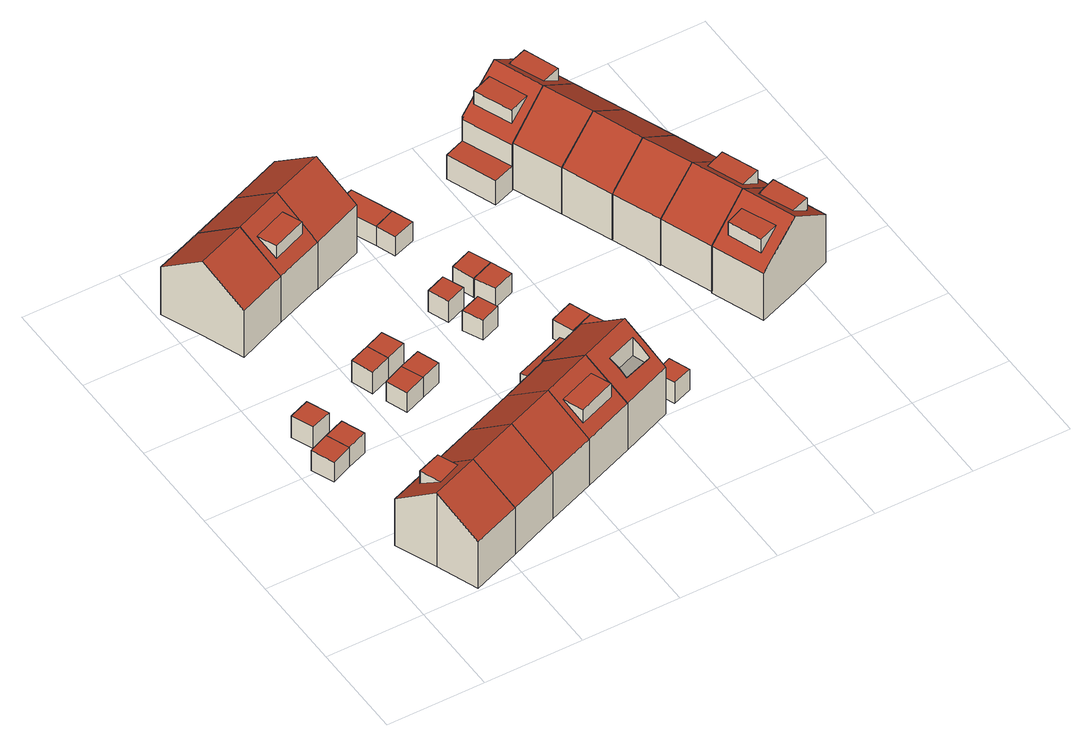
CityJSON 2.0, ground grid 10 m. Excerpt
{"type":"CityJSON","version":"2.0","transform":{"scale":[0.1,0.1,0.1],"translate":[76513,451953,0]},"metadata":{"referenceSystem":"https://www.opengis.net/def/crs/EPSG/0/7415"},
"CityObjects":{
"building1":{"type":"Building","attributes":{"Volume":348.87,"Dakoppervlakte":52.11,"Muuroppervlakte":189.22,"Vloeroppervlakte":47.69,"hoogte_Z_max_in_m_NAP":9.7,"GEB_DOEL":"woonfunctie","dateOfConstruction":"1986-01-01","measuredHeight":8.85},"children":["building1-1"],"geometry":[{"type":"Solid","lod":"2","boundaries":[[[[0,1,2,3,4,5]],[[6,7,8,9]],[[6,10,11,7],[12,13,14,15]],[[0,11,10,1]],[[5,7,11,0]],[[9,8,4,3]],[[5,4,8,7]],[[6,9,3,2,1,10]],[[16,12,15,17]],[[17,15,14]],[[16,17,14,13]],[[16,13,12]]]],"semantics":{"surfaces":[{"type":"GroundSurface"},{"type":"RoofSurface"},{"type":"WallSurface"}],"values":[[0,1,1,2,2,2,2,2,1,2,2,2]]}}]},
"building1-1":{"type":"BuildingInstallation","attributes":{"relationToConstruction":"outside"},"parents":["building1"],"geometry":[{"type":"MultiSurface","lod":"2","boundaries":[[[16,12,15,17]],[[17,15,14]],[[16,17,14,13]],[[16,13,12]]],"semantics":{"surfaces":[{"type":"RoofSurface"},{"type":"WallSurface"}],"values":[0,1,1,1]}}]},
"building2":{"type":"Building","attributes":{"Volume":13.22,"Dakoppervlakte":5.57,"Muuroppervlakte":22.42,"Vloeroppervlakte":5.57,"hoogte_Z_max_in_m_NAP":3.15,"GEB_DOEL":"onbekend","dateOfConstruction":"1986-01-01","measuredHeight":2.37},"geometry":[{"type":"Solid","lod":"2","boundaries":[[[[18,19,20,21]],[[22,23,24,25]],[[20,19,25,24]],[[19,18,22,25]],[[21,23,22,18]],[[21,20,24,23]]]],"semantics":{"surfaces":[{"type":"GroundSurface"},{"type":"RoofSurface"},{"type":"WallSurface"}],"values":[[0,1,2,2,2,2]]}}]},
"building3":{"type":"Building","attributes":{"Volume":14.07,"Dakoppervlakte":5.49,"Muuroppervlakte":24.04,"Vloeroppervlakte":5.49,"hoogte_Z_max_in_m_NAP":3.4,"GEB_DOEL":"onbekend","dateOfConstruction":"1986-01-01","measuredHeight":2.56},"geometry":[{"type":"Solid","lod":"2","boundaries":[[[[26,27,28,29]],[[30,31,32,33]],[[26,29,31,30]],[[28,32,31,29]],[[27,33,32,28]],[[27,26,30,33]]]],"semantics":{"surfaces":[{"type":"GroundSurface"},{"type":"RoofSurface"},{"type":"WallSurface"}],"values":[[0,1,2,2,2,2]]}}]},
"building4":{"type":"Building","attributes":{"Volume":13.31,"Dakoppervlakte":5.57,"Muuroppervlakte":22.57,"Vloeroppervlakte":5.57,"hoogte_Z_max_in_m_NAP":3.15,"GEB_DOEL":"onbekend","dateOfConstruction":"1986-01-01","measuredHeight":2.39},"geometry":[{"type":"Solid","lod":"2","boundaries":[[[[34,35,18,21]],[[36,23,22,37]],[[21,23,36,34]],[[21,18,22,23]],[[35,37,22,18]],[[37,35,34,36]]]],"semantics":{"surfaces":[{"type":"GroundSurface"},{"type":"RoofSurface"},{"type":"WallSurface"}],"values":[[0,1,2,2,2,2]]}}]},
"building5":{"type":"Building","attributes":{"Volume":358.69,"Dakoppervlakte":61.14,"Muuroppervlakte":192.1,"Vloeroppervlakte":49.49,"hoogte_Z_max_in_m_NAP":9.7,"GEB_DOEL":"woonfunctie","dateOfConstruction":"1986-01-01","measuredHeight":8.88},"geometry":[{"type":"Solid","lod":"2","boundaries":[[[[38,3,2,1,39,40]],[[9,41,42,6]],[[42,43,10,6]],[[1,10,43,39]],[[41,9,3,38]],[[41,38,40,42]],[[10,1,2,3,9,6]],[[40,39,43,42]]]],"semantics":{"surfaces":[{"type":"GroundSurface"},{"type":"RoofSurface"},{"type":"WallSurface"}],"values":[[0,1,1,2,2,2,2,2]]}}]},
"building6":{"type":"Building","attributes":{"Volume":348.26,"Dakoppervlakte":59.46,"Muuroppervlakte":190.5,"Vloeroppervlakte":47.93,"hoogte_Z_max_in_m_NAP":9.96,"GEB_DOEL":"woonfunctie","dateOfConstruction":"1986-01-01","measuredHeight":8.91},"geometry":[{"type":"Solid","lod":"2","boundaries":[[[[44,45,46,47,48,49]],[[50,51,52,53]],[[52,54,55,53]],[[45,55,54,46]],[[51,50,49,48]],[[51,48,47,52]],[[55,45,44,49,50,53]],[[47,46,54,52]]]],"semantics":{"surfaces":[{"type":"GroundSurface"},{"type":"RoofSurface"},{"type":"WallSurface"}],"values":[[0,1,1,2,2,2,2,2]]}}]},
"building7":{"type":"Building","attributes":{"Volume":345.67,"Dakoppervlakte":59.01,"Muuroppervlakte":189.61,"Vloeroppervlakte":47.77,"hoogte_Z_max_in_m_NAP":9.7,"GEB_DOEL":"woonfunctie","dateOfConstruction":"1986-01-01","measuredHeight":8.86},"geometry":[{"type":"Solid","lod":"2","boundaries":[[[[56,57,58,38,40,39]],[[59,60,42,41]],[[42,60,61,43]],[[59,41,38,58]],[[56,39,43,61]],[[43,39,40,42]],[[60,59,58,57,56,61]],[[40,38,41,42]]]],"semantics":{"surfaces":[{"type":"GroundSurface"},{"type":"RoofSurface"},{"type":"WallSurface"}],"values":[[0,1,1,2,2,2,2,2]]}}]},
"building8":{"type":"Building","attributes":{"Volume":13.66,"Dakoppervlakte":5.29,"Muuroppervlakte":23.77,"Vloeroppervlakte":5.29,"hoogte_Z_max_in_m_NAP":3.4,"GEB_DOEL":"onbekend","dateOfConstruction":"1986-01-01","measuredHeight":2.58},"geometry":[{"type":"Solid","lod":"2","boundaries":[[[[62,63,64,65]],[[66,67,68,69]],[[66,62,65,67]],[[65,64,68,67]],[[63,69,68,64]],[[63,62,66,69]]]],"semantics":{"surfaces":[{"type":"GroundSurface"},{"type":"RoofSurface"},{"type":"WallSurface"}],"values":[[0,1,2,2,2,2]]}}]},
"building9":{"type":"Building","attributes":{"Volume":12.94,"Dakoppervlakte":5.44,"Muuroppervlakte":22.21,"Vloeroppervlakte":5.44,"hoogte_Z_max_in_m_NAP":3.15,"GEB_DOEL":"onbekend","dateOfConstruction":"1986-01-01","measuredHeight":2.38},"geometry":[{"type":"Solid","lod":"2","boundaries":[[[[70,71,72,73]],[[74,75,76,77]],[[73,75,74,70]],[[73,72,76,75]],[[71,77,76,72]],[[71,70,74,77]]]],"semantics":{"surfaces":[{"type":"GroundSurface"},{"type":"RoofSurface"},{"type":"WallSurface"}],"values":[[0,1,2,2,2,2]]}}]},
"building10":{"type":"Building","attributes":{"Volume":13.96,"Dakoppervlakte":5.29,"Muuroppervlakte":24.27,"Vloeroppervlakte":5.29,"hoogte_Z_max_in_m_NAP":3.4,"GEB_DOEL":"onbekend","dateOfConstruction":"1986-01-01","measuredHeight":2.64},"geometry":[{"type":"Solid","lod":"2","boundaries":[[[[78,79,62,65]],[[66,80,81,67]],[[78,65,67,81]],[[65,62,66,67]],[[79,80,66,62]],[[79,78,81,80]]]],"semantics":{"surfaces":[{"type":"GroundSurface"},{"type":"RoofSurface"},{"type":"WallSurface"}],"values":[[0,1,2,2,2,2]]}}]},
"building11":{"type":"Building","attributes":{"Volume":363.24,"Dakoppervlakte":50.75,"Muuroppervlakte":193.11,"Vloeroppervlakte":48.8,"hoogte_Z_max_in_m_NAP":9.96,"GEB_DOEL":"woonfunctie","dateOfConstruction":"1986-01-01","measuredHeight":8.97},"children":["building11-1"],"geometry":[{"type":"Solid","lod":"2","boundaries":[[[[46,82,83,84,48,47]],[[52,85,86,54]],[[52,51,87,85],[88,89,90,91]],[[82,46,54,86]],[[54,46,47,52]],[[87,51,48,84]],[[48,51,52,47]],[[85,87,84,83,82,86]],[[88,91,92,93]],[[93,92,90,89]],[[89,88,93]],[[92,91,90]]]],"semantics":{"surfaces":[{"type":"GroundSurface"},{"type":"RoofSurface"},{"type":"WallSurface"}],"values":[[0,1,1,2,2,2,2,2,1,2,2,2]]}}]},
"building11-1":{"type":"BuildingInstallation","attributes":{"relationToConstruction":"outside"},"parents":["building11"],"geometry":[{"type":"MultiSurface","lod":"2","boundaries":[[[88,91,92,93]],[[93,92,90,89]],[[89,88,93]],[[92,91,90]]],"semantics":{"surfaces":[{"type":"RoofSurface"},{"type":"WallSurface"}],"values":[0,1,1,1]}}]},
"building12":{"type":"Building","attributes":{"Volume":12.85,"Dakoppervlakte":5.44,"Muuroppervlakte":22.05,"Vloeroppervlakte":5.44,"hoogte_Z_max_in_m_NAP":3.15,"GEB_DOEL":"onbekend","dateOfConstruction":"1986-01-01","measuredHeight":2.36},"geometry":[{"type":"Solid","lod":"2","boundaries":[[[[71,70,94,95]],[[77,96,97,74]],[[70,74,97,94]],[[70,71,77,74]],[[95,96,77,71]],[[94,97,96,95]]]],"semantics":{"surfaces":[{"type":"GroundSurface"},{"type":"RoofSurface"},{"type":"WallSurface"}],"values":[[0,1,2,2,2,2]]}}]},
"building13":{"type":"Building","attributes":{"Volume":362.79,"Dakoppervlakte":49.41,"Muuroppervlakte":192.2,"Vloeroppervlakte":48.88,"hoogte_Z_max_in_m_NAP":9.7,"GEB_DOEL":"woonfunctie","dateOfConstruction":"1986-01-01","measuredHeight":8.91},"children":["building13-1"],"geometry":[{"type":"Solid","lod":"2","boundaries":[[[[58,57,56,98,99,100]],[[60,59,101,102],[103,104,105,106]],[[60,102,107,61]],[[56,61,107,98]],[[61,56,57,60]],[[101,59,58,100]],[[57,58,59,60]],[[102,101,100,99,98,107]],[[108,103,106,109]],[[108,109,105,104]],[[104,103,108]],[[109,106,105]]]],"semantics":{"surfaces":[{"type":"GroundSurface"},{"type":"RoofSurface"},{"type":"WallSurface"}],"values":[[0,1,1,2,2,2,2,2,1,2,2,2]]}}]},
"building13-1":{"type":"BuildingInstallation","attributes":{"relationToConstruction":"outside"},"parents":["building13"],"geometry":[{"type":"MultiSurface","lod":"2","boundaries":[[[108,103,106,109]],[[108,109,105,104]],[[104,103,108]],[[109,106,105]]],"semantics":{"surfaces":[{"type":"RoofSurface"},{"type":"WallSurface"}],"values":[0,1,1,1]}}]},
"building14":{"type":"Building","attributes":{"Volume":378.21,"Dakoppervlakte":63.35,"Muuroppervlakte":198.52,"Vloeroppervlakte":51.07,"hoogte_Z_max_in_m_NAP":9.96,"GEB_DOEL":"woonfunctie","dateOfConstruction":"1986-01-01","measuredHeight":9.05},"geometry":[{"type":"Solid","lod":"2","boundaries":[[[[110,111,112,113,114,115]],[[116,117,85,87]],[[85,117,118,86]],[[113,86,118,114]],[[116,87,111,110]],[[115,117,116,110]],[[86,113,112,111,87,85]],[[115,114,118,117]]]],"semantics":{"surfaces":[{"type":"GroundSurface"},{"type":"RoofSurface"},{"type":"WallSurface"}],"values":[[0,1,1,2,2,2,2,2]]}}]},
"building15":{"type":"Building","attributes":{"Volume":406.58,"Dakoppervlakte":70.39,"Muuroppervlakte":224.25,"Vloeroppervlakte":65.33,"hoogte_Z_max_in_m_NAP":9.7,"GEB_DOEL":"woonfunctie","dateOfConstruction":"1986-01-01","measuredHeight":8.92},"geometry":[{"type":"Solid","lod":"2","boundaries":[[[[100,119,99,120,98,121,122,123,124,125,126,127,128,129]],[[130,131,132,133]],[[101,134,135,136,102,137],[138,139,140,141,142,143]],[[136,144,145,146,107,102]],[[147,148,149,150]],[[100,101,137,102,99,119]],[[134,101,100,129]],[[145,144,150,149]],[[138,143,132,131,139]],[[130,140,139,131]],[[133,142,141,140,130]],[[143,142,133,132]],[[124,123,148,147]],[[148,123,122,149]],[[145,149,122,121,151,146]],[[146,151,121,98,152,107]],[[102,107,152,98,120,99]],[[125,124,147,150]],[[135,134,129,128,127,126,125,150,144,136]]]],"semantics":{"surfaces":[{"type":"GroundSurface"},{"type":"OuterFloorSurface"},{"type":"RoofSurface"},{"type":"WallSurface"}],"values":[[0,1,2,2,2,3,3,3,3,3,3,3,3,3,3,3,3,3,3]]}}]},
"building16":{"type":"Building","attributes":{"Volume":12.34,"Dakoppervlakte":4.89,"Muuroppervlakte":22.32,"Vloeroppervlakte":4.89,"hoogte_Z_max_in_m_NAP":3.4,"GEB_DOEL":"onbekend","dateOfConstruction":"1986-01-01","measuredHeight":2.52},"geometry":[{"type":"Solid","lod":"2","boundaries":[[[[153,154,155,156]],[[157,158,159,160]],[[153,156,158,157]],[[156,155,159,158]],[[154,160,159,155]],[[153,157,160,154]]]],"semantics":{"surfaces":[{"type":"GroundSurface"},{"type":"RoofSurface"},{"type":"WallSurface"}],"values":[[0,1,2,2,2,2]]}}]},
"building17":{"type":"Building","attributes":{"Volume":11.5,"Dakoppervlakte":4.84,"Muuroppervlakte":20.91,"Vloeroppervlakte":4.84,"hoogte_Z_max_in_m_NAP":3.15,"GEB_DOEL":"onbekend","dateOfConstruction":"1986-01-01","measuredHeight":2.38},"geometry":[{"type":"Solid","lod":"2","boundaries":[[[[161,162,163,164]],[[165,166,167,168]],[[163,162,168,167]],[[162,161,165,168]],[[164,166,165,161]],[[163,167,166,164]]]],"semantics":{"surfaces":[{"type":"GroundSurface"},{"type":"RoofSurface"},{"type":"WallSurface"}],"values":[[0,1,2,2,2,2]]}}]},
"building18":{"type":"Building","attributes":{"Volume":25.46,"Dakoppervlakte":10.76,"Muuroppervlakte":32.54,"Vloeroppervlakte":10.76,"hoogte_Z_max_in_m_NAP":3.25,"GEB_DOEL":"onbekend","dateOfConstruction":"1986-01-01","measuredHeight":2.37},"geometry":[{"type":"Solid","lod":"2","boundaries":[[[[169,170,171,172]],[[173,174,175,176]],[[169,172,174,173]],[[172,171,175,174]],[[170,176,175,171]],[[169,173,176,170]]]],"semantics":{"surfaces":[{"type":"GroundSurface"},{"type":"RoofSurface"},{"type":"WallSurface"}],"values":[[0,1,2,2,2,2]]}}]},
"building19":{"type":"Building","attributes":{"Volume":12.47,"Dakoppervlakte":5.27,"Muuroppervlakte":21.76,"Vloeroppervlakte":5.27,"hoogte_Z_max_in_m_NAP":3.25,"GEB_DOEL":"onbekend","dateOfConstruction":"1986-01-01","measuredHeight":2.37},"geometry":[{"type":"Solid","lod":"2","boundaries":[[[[172,171,177,178]],[[174,179,180,175]],[[172,178,179,174]],[[178,177,180,179]],[[180,177,171,175]],[[172,174,175,171]]]],"semantics":{"surfaces":[{"type":"GroundSurface"},{"type":"RoofSurface"},{"type":"WallSurface"}],"values":[[0,1,2,2,2,2]]}}]},
"building20":{"type":"Building","attributes":{"Volume":13.05,"Dakoppervlakte":5.53,"Muuroppervlakte":22.2,"Vloeroppervlakte":5.53,"hoogte_Z_max_in_m_NAP":3.25,"GEB_DOEL":"onbekend","dateOfConstruction":"1986-01-01","measuredHeight":2.36},"geometry":[{"type":"Solid","lod":"2","boundaries":[[[[181,182,183,184]],[[185,186,187,188]],[[181,184,187,186]],[[183,188,187,184]],[[182,185,188,183]],[[181,186,185,182]]]],"semantics":{"surfaces":[{"type":"GroundSurface"},{"type":"RoofSurface"},{"type":"WallSurface"}],"values":[[0,1,2,2,2,2]]}}]},
"building21":{"type":"Building","attributes":{"Volume":12.91,"Dakoppervlakte":5.53,"Muuroppervlakte":21.97,"Vloeroppervlakte":5.53,"hoogte_Z_max_in_m_NAP":3.25,"GEB_DOEL":"onbekend","dateOfConstruction":"1986-01-01","measuredHeight":2.33},"geometry":[{"type":"Solid","lod":"2","boundaries":[[[[184,183,189,190]],[[191,192,188,187]],[[191,190,189,192]],[[183,188,192,189]],[[184,187,188,183]],[[184,190,191,187]]]],"semantics":{"surfaces":[{"type":"GroundSurface"},{"type":"RoofSurface"},{"type":"WallSurface"}],"values":[[0,1,2,2,2,2]]}}]},
"building22":{"type":"Building","attributes":{"Volume":13.23,"Dakoppervlakte":5.56,"Muuroppervlakte":22.47,"Vloeroppervlakte":5.56,"hoogte_Z_max_in_m_NAP":3.25,"GEB_DOEL":"onbekend","dateOfConstruction":"1986-01-01","measuredHeight":2.38},"geometry":[{"type":"Solid","lod":"2","boundaries":[[[[193,194,195,196]],[[197,198,199,200]],[[193,196,200,199]],[[196,195,197,200]],[[194,198,197,195]],[[193,199,198,194]]]],"semantics":{"surfaces":[{"type":"GroundSurface"},{"type":"RoofSurface"},{"type":"WallSurface"}],"values":[[0,1,2,2,2,2]]}}]},
"building23":{"type":"Building","attributes":{"Volume":13.57,"Dakoppervlakte":5.56,"Muuroppervlakte":23.06,"Vloeroppervlakte":5.56,"hoogte_Z_max_in_m_NAP":3.25,"GEB_DOEL":"onbekend","dateOfConstruction":"1986-01-01","measuredHeight":2.44},"geometry":[{"type":"Solid","lod":"2","boundaries":[[[[201,202,203,204]],[[205,206,197,200]],[[201,204,206,205]],[[204,203,197,206]],[[202,200,197,203]],[[202,201,205,200]]]],"semantics":{"surfaces":[{"type":"GroundSurface"},{"type":"RoofSurface"},{"type":"WallSurface"}],"values":[[0,1,2,2,2,2]]}}]},
"building24":{"type":"Building","attributes":{"Volume":12.13,"Dakoppervlakte":4.85,"Muuroppervlakte":22.04,"Vloeroppervlakte":4.85,"hoogte_Z_max_in_m_NAP":3.25,"GEB_DOEL":"onbekend","dateOfConstruction":"1986-01-01","measuredHeight":2.5},"geometry":[{"type":"Solid","lod":"2","boundaries":[[[[207,208,209,210]],[[211,212,213,214]],[[209,208,212,211]],[[208,207,213,212]],[[213,207,210,214]],[[210,209,211,214]]]],"semantics":{"surfaces":[{"type":"GroundSurface"},{"type":"RoofSurface"},{"type":"WallSurface"}],"values":[[0,1,2,2,2,2]]}}]},
"building25":{"type":"Building","attributes":{"Volume":411.93,"Dakoppervlakte":53.7,"Muuroppervlakte":207.64,"Vloeroppervlakte":62.45,"hoogte_Z_max_in_m_NAP":9.86,"GEB_DOEL":"woonfunctie","dateOfConstruction":"1986-01-01","measuredHeight":8.95},"children":["building25-1","building25-2"],"geometry":[{"type":"Solid","lod":"2","boundaries":[[[[215,216,217,218,219,220,221,222,223,224,225]],[[226,227,228,229],[230,231,232,233]],[[234,226,229,235,236,237,238],[239,240,241,242]],[[243,244,245,246]],[[236,235,215,225]],[[225,224,246,237,236]],[[238,245,221,220,219,226,234]],[[223,243,246,224]],[[227,218,217,228]],[[245,244,222,221]],[[237,246,245,238]],[[243,223,222,244]],[[219,218,227,226]],[[228,217,216,215,235,229]],[[247,248,233,232]],[[247,232,231]],[[247,231,230,248]],[[230,233,248]],[[239,242,249,250]],[[240,250,249,241]],[[240,239,250]],[[249,242,241]]]],"semantics":{"surfaces":[{"type":"GroundSurface"},{"type":"RoofSurface"},{"type":"WallSurface"}],"values":[[0,1,1,1,2,2,2,2,2,2,2,2,2,2,1,2,2,2,1,2,2,2]]}}]},
"building25-1":{"type":"BuildingInstallation","attributes":{"relationToConstruction":"outside"},"parents":["building25"],"geometry":[{"type":"MultiSurface","lod":"2","boundaries":[[[247,248,233,232]],[[247,232,231]],[[247,231,230,248]],[[230,233,248]]],"semantics":{"surfaces":[{"type":"RoofSurface"},{"type":"WallSurface"}],"values":[0,1,1,1]}}]},
"building25-2":{"type":"BuildingInstallation","attributes":{"relationToConstruction":"outside"},"parents":["building25"],"geometry":[{"type":"MultiSurface","lod":"2","boundaries":[[[239,242,249,250]],[[240,250,249,241]],[[240,239,250]],[[249,242,241]]],"semantics":{"surfaces":[{"type":"RoofSurface"},{"type":"WallSurface"}],"values":[0,1,1,1]}}]},
"building26":{"type":"Building","attributes":{"Volume":353.93,"Dakoppervlakte":59.8,"Muuroppervlakte":193.27,"Vloeroppervlakte":48.23,"hoogte_Z_max_in_m_NAP":9.86,"GEB_DOEL":"woonfunctie","dateOfConstruction":"1986-01-01","measuredHeight":8.99},"geometry":[{"type":"Solid","lod":"2","boundaries":[[[[218,251,252,253,220,219]],[[234,254,255,226]],[[256,227,226,255]],[[256,251,218,227]],[[234,220,253,254]],[[252,255,254,253]],[[219,220,234,226,227,218]],[[252,251,256,255]]]],"semantics":{"surfaces":[{"type":"GroundSurface"},{"type":"RoofSurface"},{"type":"WallSurface"}],"values":[[0,1,1,2,2,2,2,2]]}}]},
"building27":{"type":"Building","attributes":{"Volume":361.36,"Dakoppervlakte":61.26,"Muuroppervlakte":194.07,"Vloeroppervlakte":49.4,"hoogte_Z_max_in_m_NAP":9.86,"GEB_DOEL":"woonfunctie","dateOfConstruction":"1986-01-01","measuredHeight":8.97},"geometry":[{"type":"Solid","lod":"2","boundaries":[[[[253,252,251,257,258,259]],[[260,255,254,261]],[[262,256,255,260]],[[254,253,259,261]],[[262,257,251,256]],[[252,255,256,251]],[[261,259,258,257,262,260]],[[252,253,254,255]]]],"semantics":{"surfaces":[{"type":"GroundSurface"},{"type":"RoofSurface"},{"type":"WallSurface"}],"values":[[0,1,1,2,2,2,2,2]]}}]},
"building28":{"type":"Building","attributes":{"Volume":346.91,"Dakoppervlakte":59.04,"Muuroppervlakte":191,"Vloeroppervlakte":47.61,"hoogte_Z_max_in_m_NAP":9.86,"GEB_DOEL":"woonfunctie","dateOfConstruction":"1986-01-01","measuredHeight":8.94},"geometry":[{"type":"Solid","lod":"2","boundaries":[[[[259,258,257,263,264,265]],[[266,267,260,261]],[[268,262,260,267]],[[266,261,259,265]],[[262,268,263,257]],[[260,262,257,258]],[[266,265,264,263,268,267]],[[258,259,261,260]]]],"semantics":{"surfaces":[{"type":"GroundSurface"},{"type":"RoofSurface"},{"type":"WallSurface"}],"values":[[0,1,1,2,2,2,2,2]]}}]},
"building29":{"type":"Building","attributes":{"Volume":367.82,"Dakoppervlakte":51.8,"Muuroppervlakte":192.78,"Vloeroppervlakte":49.86,"hoogte_Z_max_in_m_NAP":9.86,"GEB_DOEL":"woonfunctie","dateOfConstruction":"1986-01-01","measuredHeight":8.91},"children":["building29-1"],"geometry":[{"type":"Solid","lod":"2","boundaries":[[[[269,270,271,272,273,274]],[[275,276,267,266]],[[277,268,267,276],[278,279,280,281]],[[266,272,271,275]],[[276,275,271,270]],[[268,277,269,274]],[[270,269,277,276]],[[268,274,273,272,266,267]],[[281,282,283,278]],[[282,281,280]],[[282,280,279,283]],[[283,279,278]]]],"semantics":{"surfaces":[{"type":"GroundSurface"},{"type":"RoofSurface"},{"type":"WallSurface"}],"values":[[0,1,1,2,2,2,2,2,1,2,2,2]]}}]},
"building29-1":{"type":"BuildingInstallation","attributes":{"relationToConstruction":"outside"},"parents":["building29"],"geometry":[{"type":"MultiSurface","lod":"2","boundaries":[[[281,282,283,278]],[[282,281,280]],[[282,280,279,283]],[[283,279,278]]],"semantics":{"surfaces":[{"type":"RoofSurface"},{"type":"WallSurface"}],"values":[0,1,1,1]}}]},
"building30":{"type":"Building","attributes":{"Volume":393.82,"Dakoppervlakte":44.33,"Muuroppervlakte":199.8,"Vloeroppervlakte":51.4,"hoogte_Z_max_in_m_NAP":9.86,"GEB_DOEL":"woonfunctie","dateOfConstruction":"1986-01-01","measuredHeight":9.08},"children":["building30-1","building30-2"],"geometry":[{"type":"Solid","lod":"2","boundaries":[[[[284,285,286,287,288,289]],[[290,276,275,291],[292,293,294,295]],[[296,277,276,290],[297,298,299,300]],[[287,286,277,296]],[[276,277,286,285]],[[291,289,288,287,296,290]],[[275,284,289,291]],[[285,284,275,276]],[[301,302,294,293]],[[295,302,301,292]],[[302,295,294]],[[293,292,301]],[[297,300,303,304]],[[303,300,299]],[[304,303,299,298]],[[298,297,304]]]],"semantics":{"surfaces":[{"type":"GroundSurface"},{"type":"RoofSurface"},{"type":"WallSurface"}],"values":[[0,1,1,2,2,2,2,2,1,2,2,2,1,2,2,2]]}}]},
"building30-1":{"type":"BuildingInstallation","attributes":{"relationToConstruction":"outside"},"parents":["building30"],"geometry":[{"type":"MultiSurface","lod":"2","boundaries":[[[301,302,294,293]],[[295,302,301,292]],[[302,295,294]],[[293,292,301]]],"semantics":{"surfaces":[{"type":"RoofSurface"},{"type":"WallSurface"}],"values":[0,1,1,1]}}]},
"building30-2":{"type":"BuildingInstallation","attributes":{"relationToConstruction":"outside"},"parents":["building30"],"geometry":[{"type":"MultiSurface","lod":"2","boundaries":[[[297,300,303,304]],[[303,300,299]],[[304,303,299,298]],[[298,297,304]]],"semantics":{"surfaces":[{"type":"RoofSurface"},{"type":"WallSurface"}],"values":[0,1,1,1]}}]}
},
"vertices":[
[24,86,8],[74,105,8],[90,63,8],[107,21,8],[57,2,8],[41,44,8],[90,63,97],[41,44,97],[57,2,64],[107,21,64],[74,105,64],[24,86,64],[56,62,88],[48,83,73],[72,92,73],[80,72,88],[48,83,88],[72,92,88],
[42,190,8],[21,181,8],[12,204,8],[33,213,8],[42,190,32],[33,213,32],[12,204,32],[21,181,32],
[49,234,8],[28,226,8],[19,248,8],[40,256,8],[49,234,34],[40,256,34],[19,248,34],[28,226,34],
[54,221,8],[63,198,8],[54,221,32],[63,198,32],
[158,41,8],[125,125,8],[142,83,8],[158,41,64],[142,83,97],[125,125,64],
[20,395,10],[3,437,10],[53,456,10],[70,414,10],[86,373,10],[36,353,10],[36,353,66],[86,373,66],[70,414,100],[20,395,100],[53,456,67],[3,437,67],
[175,144,8],[191,102,8],[207,60,8],[207,60,64],[191,102,97],[175,144,64],
[129,265,8],[108,257,8],[100,279,8],[121,287,8],[129,265,34],[121,287,34],[100,279,34],[108,257,34],
[134,252,8],[143,230,8],[121,221,8],[113,243,8],[134,252,32],[113,243,32],[121,221,32],[143,230,32],
[141,295,8],[150,273,8],[150,273,34],[141,295,34],
[104,476,10],[120,434,10],[136,392,10],[120,434,100],[104,476,67],[136,392,66],[117,419,90],[125,400,75],[90,386,75],[82,405,90],[90,386,90],[125,400,90],
[156,260,8],[164,238,8],[164,238,32],[156,260,32],
[225,164,8],[242,122,8],[259,80,8],[259,80,64],[242,122,97],[239,108,88],[247,88,72],[209,73,72],[201,93,88],[225,164,64],[247,88,88],[209,73,88],
[189,413,9],[136,392,9],[120,434,9],[104,476,9],[157,497,9],[173,454,9],[189,413,67],[173,454,100],[157,497,67],
[250,101,8],[226,162,8],[226,164,8],[225,166,8],[216,188,8],[269,208,8],[278,187,8],[279,183,8],[295,143,8],[303,122,8],[311,101,8],[294,128,65],[263,116,65],[270,99,65],[300,110,65],[311,101,64],[303,122,81],[295,143,97],[250,101,81],[267,107,81],[263,116,87],[294,128,87],[297,119,81],[300,110,74],[270,99,74],[278,187,63],[225,166,63],[226,164,64],[269,208,34],[216,188,34],[225,166,38],[278,187,38],[226,164,38],[225,164,38],
[223,326,9],[231,305,9],[211,297,9],[203,318,9],[223,326,34],[203,318,34],[211,297,34],[231,305,34],
[245,271,8],[225,263,8],[216,283,8],[237,291,8],[245,271,32],[237,291,32],[216,283,32],[225,263,32],
[191,454,9],[214,462,9],[230,421,9],[208,412,9],[191,454,32],[208,412,32],[230,421,32],[214,462,32],
[238,400,9],[215,392,9],[215,392,32],[238,400,32],
[238,334,9],[260,343,9],[269,321,9],[246,312,9],[260,343,32],[238,334,32],[246,312,32],[269,321,32],
[277,300,9],[255,291,9],[255,291,32],[277,300,32],
[277,232,9],[300,241,9],[308,220,9],[285,211,9],[308,220,32],[300,241,32],[277,232,32],[285,211,32],
[294,190,8],[285,211,8],[308,220,8],[317,199,8],[294,190,32],[317,199,32],
[345,116,7],[325,109,7],[317,129,7],[337,137,7],[317,129,32],[325,109,32],[345,116,32],[337,137,32],
[326,460,9],[369,476,9],[411,492,9],[430,443,9],[388,426,9],[346,409,9],[345,408,9],[323,400,9],[304,450,9],[325,458,9],[327,459,9],[388,426,99],[430,443,66],[411,492,66],[369,476,99],[403,481,74],[416,446,74],[397,439,89],[383,474,89],[346,409,65],[326,460,65],[327,459,65],[325,458,64],[345,408,64],[374,430,90],[353,422,74],[338,460,74],[359,468,90],[304,450,38],[323,400,38],[345,408,38],[325,458,38],[416,446,89],[403,481,89],[338,460,90],[353,422,90],
[450,392,9],[408,376,9],[366,360,9],[366,360,65],[408,376,99],[450,392,66],
[470,342,9],[427,325,9],[386,309,9],[427,325,99],[386,309,65],[470,342,66],
[489,292,9],[447,276,9],[405,260,9],[405,260,65],[447,276,99],[489,292,66],
[509,241,10],[467,225,10],[425,208,10],[405,260,10],[447,276,10],[489,292,10],[425,208,65],[467,225,99],[509,241,66],[461,273,90],[481,281,74],[495,245,74],[475,237,90],[495,245,90],[481,281,90],
[425,208,8],[467,225,8],[509,241,8],[529,188,8],[487,171,8],[445,155,8],[487,171,99],[445,155,65],[439,204,74],[458,212,90],[472,178,90],[452,170,74],[529,188,66],[481,221,89],[501,229,74],[514,194,74],[495,187,89],[439,204,90],[452,170,90],[514,194,89],[501,229,89]
]}
